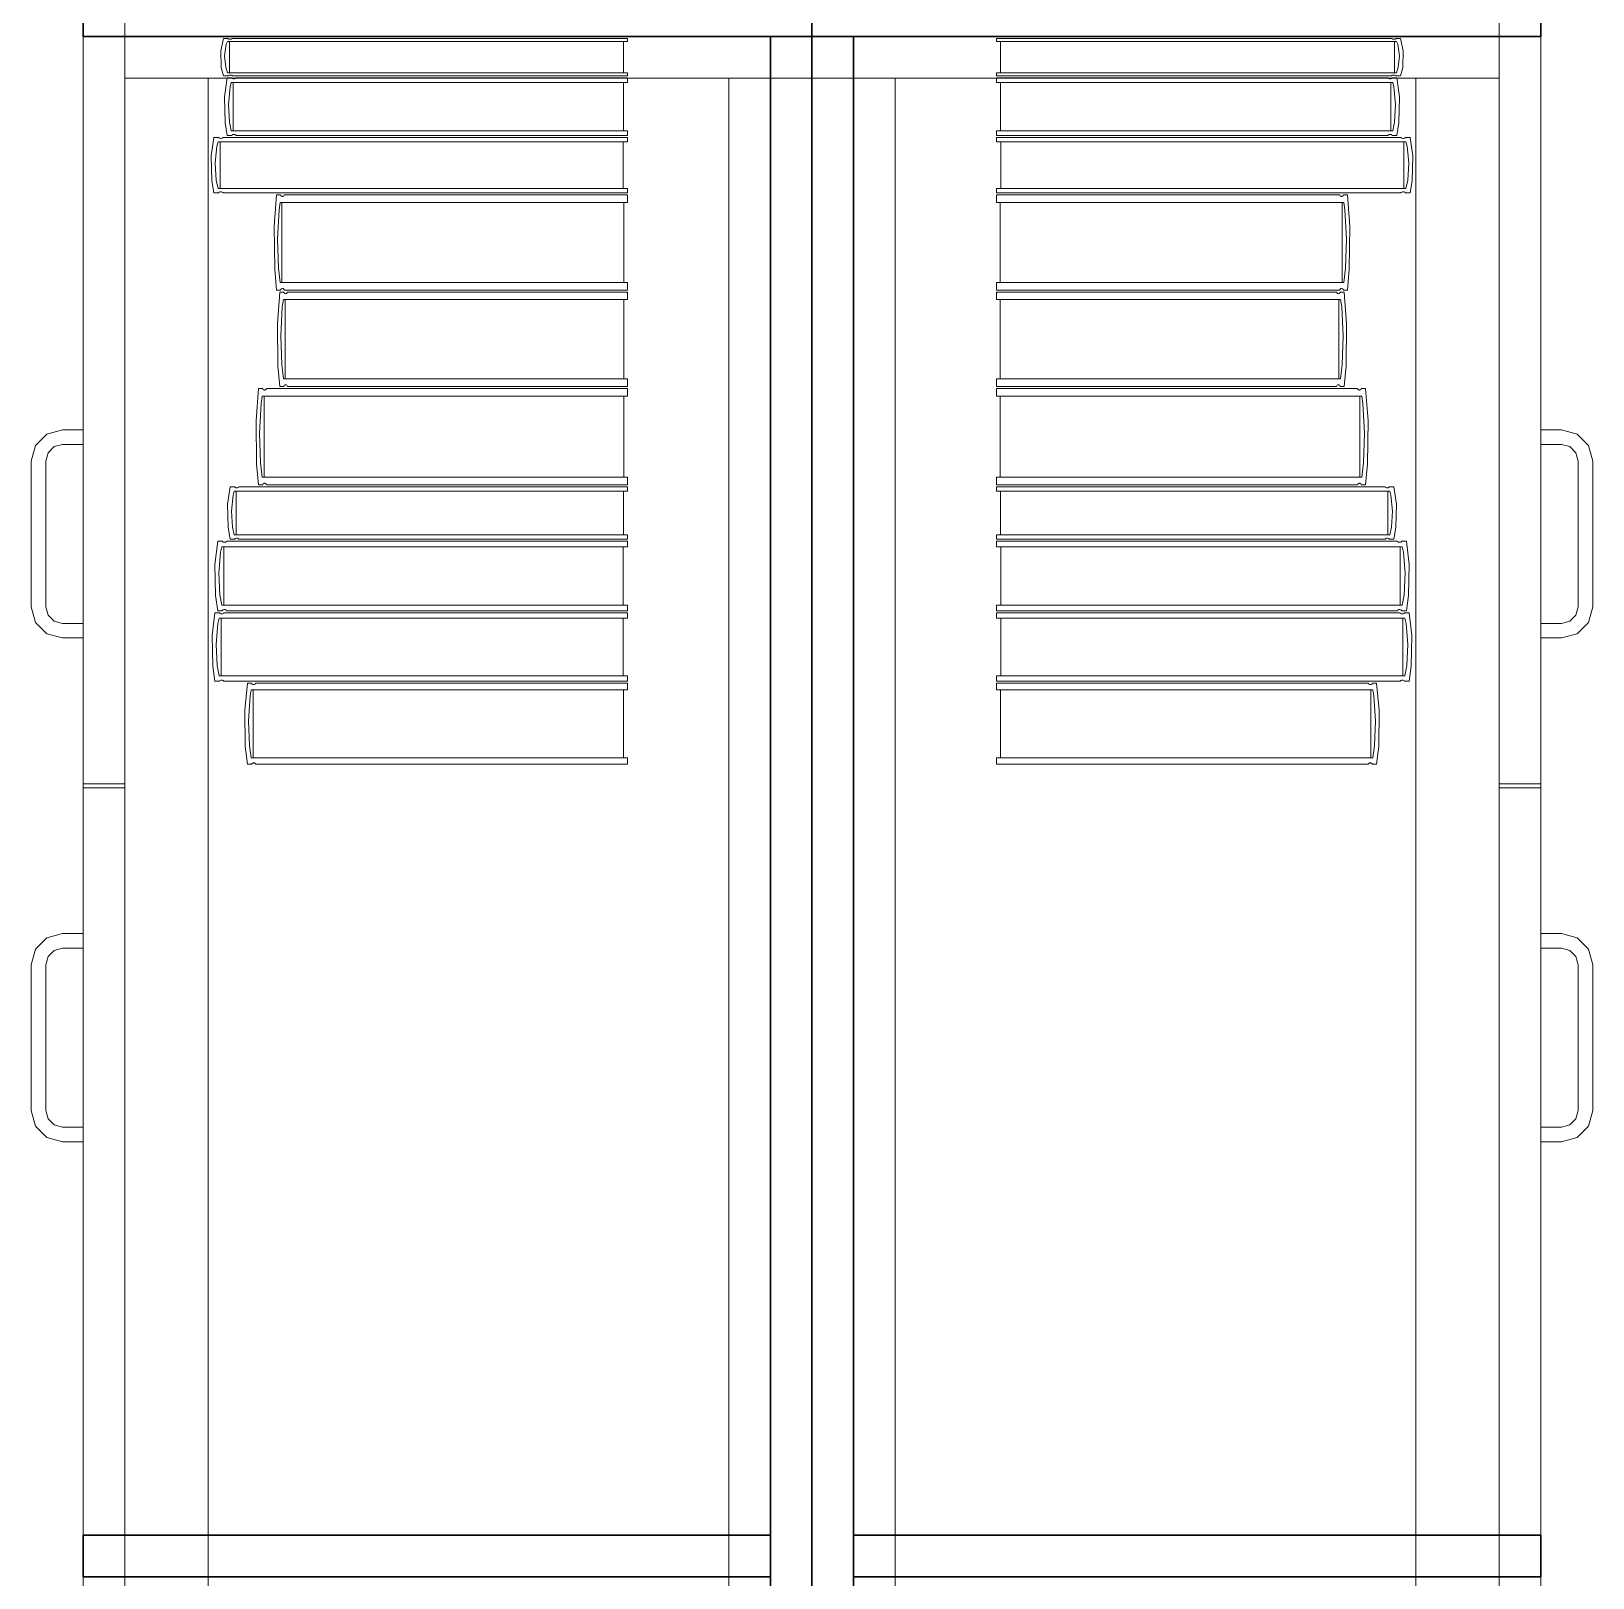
# Model space of a CAD drawing. Header units: inches. Extents: x -38 to 5698, y -33 to 92.
# Drawn here: x 288.695 to 289.445, y 13.547 to 14.29 of the extents above; entities that cross this region are included whole.
import ezdxf

# ---------------------------------------------------------------- set-up
doc = ezdxf.new("R2010")
doc.units = ezdxf.units.IN
doc.header["$MEASUREMENT"] = 0
doc.set_wipeout_variables(frame=1)
doc.linetypes.add('Wipeout_Contour', pattern=[1, 0, -1])
doc.layers.add('Interior - Mobiliario', color=7, linetype='Continuous')

msp = doc.modelspace()

# ---------------------------------------------------------------- linework, layer by layer
at = {"layer": 'Interior - Mobiliario', "color": 175, "linetype": 'Continuous', "lineweight": 13}
for p, q in [((288.73999, 12.82729), (288.73999, 14.28729)), ((288.73999, 14.28729), (289.04999, 14.28729)), ((288.78628, 14.27234), (288.78604, 14.28034)), ((288.7887, 14.28351), (288.78789, 14.27803)), ((289.04999, 14.28729), (289.04999, 12.82729)), ((289.08999, 14.28729), (289.08999, 12.82729)), ((289.39999, 14.28729), (289.08999, 14.28729)), ((289.35129, 14.28351), (289.3521, 14.27803)), ((289.35371, 14.27234), (289.35395, 14.28034)), ((289.39999, 12.82729), (289.39999, 14.28729)), ((288.78789, 14.27803), (288.78839, 14.27253)), ((288.78839, 14.27253), (288.78928, 14.26986)), ((289.3516, 14.27253), (289.35071, 14.26986)), ((289.3521, 14.27803), (289.3516, 14.27253)), ((288.73999, 14.26729), (288.77999, 14.26729)), ((288.77999, 14.26729), (289.02999, 14.26729)), ((288.78734, 14.26843), (288.78628, 14.27234)), ((288.78945, 14.26843), (288.78734, 14.26843)), ((288.78789, 14.2582), (288.78918, 14.26743)), ((288.78918, 14.26743), (288.79127, 14.26743)), ((288.78928, 14.26986), (288.98134, 14.26986)), ((288.78955, 14.2685), (288.78945, 14.26843)), ((288.7898, 14.2686), (288.78955, 14.2685)), ((288.79007, 14.26868), (288.7898, 14.2686)), ((288.79035, 14.26872), (288.79007, 14.26868)), ((288.79063, 14.26872), (288.79035, 14.26872)), ((288.7911, 14.26521), (288.79053, 14.26311)), ((288.79092, 14.26869), (288.79063, 14.26872)), ((288.79119, 14.26862), (288.79092, 14.26869)), ((288.98134, 14.26521), (288.7911, 14.26521)), ((288.79144, 14.26852), (288.79119, 14.26862)), ((288.79127, 14.26743), (288.79143, 14.26728)), ((288.79143, 14.26728), (288.79168, 14.26712)), ((288.7916, 14.26843), (288.79144, 14.26852)), ((288.98134, 14.26843), (288.7916, 14.26843)), ((288.79168, 14.26712), (288.79194, 14.26701)), ((288.79194, 14.26701), (288.79222, 14.26696)), ((288.79206, 14.24197), (288.79206, 14.26521)), ((288.79222, 14.26696), (288.79251, 14.26697)), ((288.79251, 14.26697), (288.79278, 14.26703)), ((288.79278, 14.26703), (288.79305, 14.26715)), ((288.79305, 14.26715), (288.79329, 14.26732)), ((288.79329, 14.26732), (288.7934, 14.26743)), ((288.7934, 14.26743), (288.98134, 14.26743)), ((288.97942, 14.26521), (288.97942, 14.24197)), ((288.98134, 14.26986), (288.98134, 14.26843)), ((288.98134, 14.26743), (288.98134, 14.26521)), ((289.35999, 14.26729), (289.10999, 14.26729)), ((289.35071, 14.26986), (289.15865, 14.26986)), ((289.15865, 14.26986), (289.15865, 14.26843)), ((289.15865, 14.26843), (289.34839, 14.26843)), ((289.34659, 14.26743), (289.15865, 14.26743)), ((289.15865, 14.26743), (289.15865, 14.26521)), ((289.15865, 14.26521), (289.34889, 14.26521)), ((289.16057, 14.26521), (289.16057, 14.24197)), ((289.3467, 14.26732), (289.34659, 14.26743)), ((289.34694, 14.26715), (289.3467, 14.26732)), ((289.3472, 14.26703), (289.34694, 14.26715)), ((289.34748, 14.26697), (289.3472, 14.26703)), ((289.34777, 14.26696), (289.34748, 14.26697)), ((289.34805, 14.26701), (289.34777, 14.26696)), ((289.34793, 14.24197), (289.34793, 14.26521)), ((289.34831, 14.26712), (289.34805, 14.26701)), ((289.34856, 14.26728), (289.34831, 14.26712)), ((289.34839, 14.26843), (289.34855, 14.26852)), ((289.34855, 14.26852), (289.3488, 14.26862)), ((289.34872, 14.26743), (289.34856, 14.26728)), ((289.35081, 14.26743), (289.34872, 14.26743)), ((289.3488, 14.26862), (289.34907, 14.26869)), ((289.34889, 14.26521), (289.34946, 14.26311)), ((289.34907, 14.26869), (289.34936, 14.26872)), ((289.34936, 14.26872), (289.34964, 14.26872)), ((289.34964, 14.26872), (289.34992, 14.26868)), ((289.34992, 14.26868), (289.35019, 14.2686)), ((289.35019, 14.2686), (289.35043, 14.2685)), ((289.35043, 14.2685), (289.35054, 14.26843)), ((289.35054, 14.26843), (289.35265, 14.26843)), ((289.3521, 14.2582), (289.35081, 14.26743)), ((289.35265, 14.26843), (289.35371, 14.27234)), ((289.39999, 14.26729), (289.35999, 14.26729)), ((288.78813, 14.24583), (288.78789, 14.2582)), ((288.79053, 14.26311), (288.78973, 14.25463)), ((289.34946, 14.26311), (289.35026, 14.25463)), ((289.35186, 14.24583), (289.3521, 14.2582)), ((288.78973, 14.25463), (288.79022, 14.24611)), ((289.35026, 14.25463), (289.34977, 14.24611)), ((288.78918, 14.23976), (288.78813, 14.24583)), ((288.79022, 14.24611), (288.7911, 14.24197)), ((289.34977, 14.24611), (289.34889, 14.24197)), ((289.35081, 14.23976), (289.35186, 14.24583)), ((288.78143, 14.2299), (288.78276, 14.23876)), ((288.78276, 14.23876), (288.78492, 14.23876)), ((288.78475, 14.23663), (288.78416, 14.23462)), ((288.98134, 14.23663), (288.78475, 14.23663)), ((288.78492, 14.23876), (288.78508, 14.23861)), ((288.78508, 14.23861), (288.78534, 14.23846)), ((288.78534, 14.23846), (288.78562, 14.23836)), ((288.78562, 14.23836), (288.78591, 14.23831)), ((288.78574, 14.21431), (288.78574, 14.23663)), ((288.78591, 14.23831), (288.7862, 14.23832)), ((288.7862, 14.23832), (288.78649, 14.23838)), ((288.78649, 14.23838), (288.78676, 14.23849)), ((288.78676, 14.23849), (288.78701, 14.23865)), ((288.78701, 14.23865), (288.78712, 14.23876)), ((288.78712, 14.23876), (288.98134, 14.23876)), ((288.79127, 14.23976), (288.78918, 14.23976)), ((288.7911, 14.24197), (288.98134, 14.24197)), ((288.79138, 14.23986), (288.79127, 14.23976)), ((288.79162, 14.24003), (288.79138, 14.23986)), ((288.79188, 14.24015), (288.79162, 14.24003)), ((288.79216, 14.24021), (288.79188, 14.24015)), ((288.79244, 14.24022), (288.79216, 14.24021)), ((288.79272, 14.24017), (288.79244, 14.24022)), ((288.79299, 14.24006), (288.79272, 14.24017)), ((288.79324, 14.23991), (288.79299, 14.24006)), ((288.7934, 14.23976), (288.79324, 14.23991)), ((288.98134, 14.23976), (288.7934, 14.23976)), ((288.97935, 14.23663), (288.97935, 14.21431)), ((288.98134, 14.24197), (288.98134, 14.23976)), ((288.98134, 14.23876), (288.98134, 14.23663)), ((289.34889, 14.24197), (289.15865, 14.24197)), ((289.15865, 14.24197), (289.15865, 14.23976)), ((289.15865, 14.23976), (289.34659, 14.23976)), ((289.35287, 14.23876), (289.15865, 14.23876)), ((289.15865, 14.23876), (289.15865, 14.23663)), ((289.15865, 14.23663), (289.35524, 14.23663)), ((289.16064, 14.23663), (289.16064, 14.21431)), ((289.34659, 14.23976), (289.34675, 14.23991)), ((289.34675, 14.23991), (289.347, 14.24006)), ((289.347, 14.24006), (289.34727, 14.24017)), ((289.34727, 14.24017), (289.34754, 14.24022)), ((289.34754, 14.24022), (289.34783, 14.24021)), ((289.34783, 14.24021), (289.34811, 14.24015)), ((289.34811, 14.24015), (289.34837, 14.24003)), ((289.34837, 14.24003), (289.34861, 14.23986)), ((289.34861, 14.23986), (289.34872, 14.23976)), ((289.34872, 14.23976), (289.35081, 14.23976)), ((289.35298, 14.23865), (289.35287, 14.23876)), ((289.35323, 14.23849), (289.35298, 14.23865)), ((289.3535, 14.23838), (289.35323, 14.23849)), ((289.35379, 14.23832), (289.3535, 14.23838)), ((289.35408, 14.23831), (289.35379, 14.23832)), ((289.35437, 14.23836), (289.35408, 14.23831)), ((289.35425, 14.21431), (289.35425, 14.23663)), ((289.35465, 14.23846), (289.35437, 14.23836)), ((289.3549, 14.23861), (289.35465, 14.23846)), ((289.35507, 14.23876), (289.3549, 14.23861)), ((289.35723, 14.23876), (289.35507, 14.23876)), ((289.35524, 14.23663), (289.35583, 14.23462)), ((289.35856, 14.2299), (289.35723, 14.23876)), ((288.78168, 14.21801), (288.78143, 14.2299)), ((288.78416, 14.23462), (288.78333, 14.22647)), ((289.35583, 14.23462), (289.35666, 14.22647)), ((289.35831, 14.21801), (289.35856, 14.2299)), ((288.78333, 14.22647), (288.78384, 14.21829)), ((289.35666, 14.22647), (289.35615, 14.21829)), ((288.78276, 14.21219), (288.78168, 14.21801)), ((288.78384, 14.21829), (288.78475, 14.21431)), ((288.78475, 14.21431), (288.98134, 14.21431)), ((288.78556, 14.21256), (288.78528, 14.21245)), ((288.78584, 14.21262), (288.78556, 14.21256)), ((288.78614, 14.21263), (288.78584, 14.21262)), ((288.78642, 14.21258), (288.78614, 14.21263)), ((288.7867, 14.21248), (288.78642, 14.21258)), ((288.98134, 14.21431), (288.98134, 14.21219)), ((289.35524, 14.21431), (289.15865, 14.21431)), ((289.15865, 14.21431), (289.15865, 14.21219)), ((289.35329, 14.21248), (289.35356, 14.21258)), ((289.35356, 14.21258), (289.35385, 14.21263)), ((289.35385, 14.21263), (289.35415, 14.21262)), ((289.35415, 14.21262), (289.35443, 14.21256)), ((289.35443, 14.21256), (289.35471, 14.21245)), ((289.35615, 14.21829), (289.35524, 14.21431)), ((289.35723, 14.21219), (289.35831, 14.21801)), ((288.78492, 14.21219), (288.78276, 14.21219)), ((288.78503, 14.21229), (288.78492, 14.21219)), ((288.78528, 14.21245), (288.78503, 14.21229)), ((288.78696, 14.21233), (288.7867, 14.21248)), ((288.78712, 14.21219), (288.78696, 14.21233)), ((288.98134, 14.21219), (288.78712, 14.21219)), ((288.81172, 14.19594), (288.81285, 14.21119)), ((288.81285, 14.21119), (288.81468, 14.21119)), ((288.81453, 14.20753), (288.81403, 14.20406)), ((288.98134, 14.20753), (288.81453, 14.20753)), ((288.81468, 14.21119), (288.81482, 14.21094)), ((288.81482, 14.21094), (288.81503, 14.21068)), ((288.81503, 14.21068), (288.81527, 14.21051)), ((288.81527, 14.21051), (288.81551, 14.21042)), ((288.81537, 14.16912), (288.81537, 14.20753)), ((288.81551, 14.21042), (288.81576, 14.21043)), ((288.81576, 14.21043), (288.81601, 14.21054)), ((288.81601, 14.21054), (288.81624, 14.21073)), ((288.81624, 14.21073), (288.81645, 14.21101)), ((288.81645, 14.21101), (288.81654, 14.21119)), ((288.81654, 14.21119), (288.98134, 14.21119)), ((288.97965, 14.20753), (288.97965, 14.16912)), ((288.98134, 14.21119), (288.98134, 14.20753)), ((289.15865, 14.21219), (289.35287, 14.21219)), ((289.32344, 14.21119), (289.15865, 14.21119)), ((289.15865, 14.21119), (289.15865, 14.20753)), ((289.15865, 14.20753), (289.32546, 14.20753)), ((289.16034, 14.20753), (289.16034, 14.16912)), ((289.32354, 14.21101), (289.32344, 14.21119)), ((289.32375, 14.21073), (289.32354, 14.21101)), ((289.32398, 14.21054), (289.32375, 14.21073)), ((289.32423, 14.21043), (289.32398, 14.21054)), ((289.32447, 14.21042), (289.32423, 14.21043)), ((289.32472, 14.21051), (289.32447, 14.21042)), ((289.32461, 14.16912), (289.32461, 14.20753)), ((289.32495, 14.21068), (289.32472, 14.21051)), ((289.32517, 14.21094), (289.32495, 14.21068)), ((289.32531, 14.21119), (289.32517, 14.21094)), ((289.32714, 14.21119), (289.32531, 14.21119)), ((289.32546, 14.20753), (289.32596, 14.20406)), ((289.32827, 14.19594), (289.32714, 14.21119)), ((289.35287, 14.21219), (289.35303, 14.21233)), ((289.35303, 14.21233), (289.35329, 14.21248)), ((289.35471, 14.21245), (289.35496, 14.21229)), ((289.35496, 14.21229), (289.35507, 14.21219)), ((289.35507, 14.21219), (289.35723, 14.21219)), ((288.81403, 14.20406), (288.81333, 14.19004)), ((289.32596, 14.20406), (289.32666, 14.19004)), ((288.81193, 14.17549), (288.81172, 14.19594)), ((288.81333, 14.19004), (288.81376, 14.17597)), ((289.32666, 14.19004), (289.32623, 14.17597)), ((289.32806, 14.17549), (289.32827, 14.19594)), ((288.81285, 14.16546), (288.81193, 14.17549)), ((288.81376, 14.17597), (288.81453, 14.16912)), ((289.32623, 14.17597), (289.32546, 14.16912)), ((289.32714, 14.16546), (289.32806, 14.17549)), ((288.81453, 14.16912), (288.98134, 14.16912)), ((288.98134, 14.16912), (288.98134, 14.16546)), ((289.32546, 14.16912), (289.15865, 14.16912)), ((289.15865, 14.16912), (289.15865, 14.16546)), ((288.81468, 14.16546), (288.81285, 14.16546)), ((288.81329, 14.14936), (288.81442, 14.16446)), ((288.81442, 14.16446), (288.81623, 14.16446)), ((288.81477, 14.16564), (288.81468, 14.16546)), ((288.81498, 14.16591), (288.81477, 14.16564)), ((288.81522, 14.16611), (288.81498, 14.16591)), ((288.81546, 14.16621), (288.81522, 14.16611)), ((288.81571, 14.16622), (288.81546, 14.16621)), ((288.81608, 14.16084), (288.81559, 14.1574)), ((288.81595, 14.16614), (288.81571, 14.16622)), ((288.81619, 14.16597), (288.81595, 14.16614)), ((288.98134, 14.16084), (288.81608, 14.16084)), ((288.81641, 14.1657), (288.81619, 14.16597)), ((288.81623, 14.16446), (288.81637, 14.16422)), ((288.81637, 14.16422), (288.81658, 14.16396)), ((288.81654, 14.16546), (288.81641, 14.1657)), ((288.98134, 14.16546), (288.81654, 14.16546)), ((288.81658, 14.16396), (288.81682, 14.16379)), ((288.81682, 14.16379), (288.81706, 14.1637)), ((288.81692, 14.1228), (288.81692, 14.16084)), ((288.81706, 14.1637), (288.81731, 14.16371)), ((288.81731, 14.16371), (288.81755, 14.16382)), ((288.81755, 14.16382), (288.81778, 14.16401)), ((288.81778, 14.16401), (288.81799, 14.16428)), ((288.81799, 14.16428), (288.81808, 14.16446)), ((288.81808, 14.16446), (288.98134, 14.16446)), ((288.97967, 14.16084), (288.97967, 14.1228)), ((288.98134, 14.16446), (288.98134, 14.16084)), ((289.15865, 14.16546), (289.32344, 14.16546)), ((289.32191, 14.16446), (289.15865, 14.16446)), ((289.15865, 14.16446), (289.15865, 14.16084)), ((289.15865, 14.16084), (289.3239, 14.16084)), ((289.16032, 14.16084), (289.16032, 14.1228)), ((289.322, 14.16428), (289.32191, 14.16446)), ((289.32221, 14.16401), (289.322, 14.16428)), ((289.32244, 14.16382), (289.32221, 14.16401)), ((289.32268, 14.16371), (289.32244, 14.16382)), ((289.32293, 14.1637), (289.32268, 14.16371)), ((289.32317, 14.16379), (289.32293, 14.1637)), ((289.32307, 14.1228), (289.32307, 14.16084)), ((289.32341, 14.16396), (289.32317, 14.16379)), ((289.32362, 14.16422), (289.32341, 14.16396)), ((289.32344, 14.16546), (289.32358, 14.1657)), ((289.32358, 14.1657), (289.3238, 14.16597)), ((289.32376, 14.16446), (289.32362, 14.16422)), ((289.32557, 14.16446), (289.32376, 14.16446)), ((289.3238, 14.16597), (289.32403, 14.16614)), ((289.3239, 14.16084), (289.3244, 14.1574)), ((289.32403, 14.16614), (289.32428, 14.16622)), ((289.32428, 14.16622), (289.32453, 14.16621)), ((289.32453, 14.16621), (289.32477, 14.16611)), ((289.32477, 14.16611), (289.325, 14.16591)), ((289.325, 14.16591), (289.32522, 14.16564)), ((289.32522, 14.16564), (289.32531, 14.16546)), ((289.32531, 14.16546), (289.32714, 14.16546)), ((289.32669, 14.14936), (289.32557, 14.16446)), ((288.81559, 14.1574), (288.81489, 14.14352)), ((289.3244, 14.1574), (289.3251, 14.14352)), ((288.8135, 14.12911), (288.81329, 14.14936)), ((289.32649, 14.12911), (289.32669, 14.14936)), ((288.81489, 14.14352), (288.81532, 14.12958)), ((289.3251, 14.14352), (289.32467, 14.12958)), ((288.81442, 14.11917), (288.8135, 14.12911)), ((288.81532, 14.12958), (288.81608, 14.1228)), ((288.81608, 14.1228), (288.98134, 14.1228)), ((288.98134, 14.1228), (288.98134, 14.11917)), ((289.3239, 14.1228), (289.15865, 14.1228)), ((289.15865, 14.1228), (289.15865, 14.11917)), ((289.32467, 14.12958), (289.3239, 14.1228)), ((289.32557, 14.11917), (289.32649, 14.12911)), ((288.80295, 14.10273), (288.80414, 14.11817)), ((288.80414, 14.11817), (288.80607, 14.11817)), ((288.80607, 14.11817), (288.80622, 14.11793)), ((288.80622, 14.11793), (288.80644, 14.11766)), ((288.80644, 14.11766), (288.80669, 14.11749)), ((288.80669, 14.11749), (288.80695, 14.1174)), ((288.80695, 14.1174), (288.80721, 14.11741)), ((288.80721, 14.11741), (288.80747, 14.11752)), ((288.80747, 14.11752), (288.80771, 14.11771)), ((288.80771, 14.11771), (288.80793, 14.118)), ((288.80793, 14.118), (288.80803, 14.11817)), ((288.80803, 14.11817), (288.98134, 14.11817)), ((288.81623, 14.11917), (288.81442, 14.11917)), ((288.81632, 14.11935), (288.81623, 14.11917)), ((288.81653, 14.11963), (288.81632, 14.11935)), ((288.81676, 14.11982), (288.81653, 14.11963)), ((288.817, 14.11992), (288.81676, 14.11982)), ((288.81725, 14.11993), (288.817, 14.11992)), ((288.81749, 14.11985), (288.81725, 14.11993)), ((288.81773, 14.11968), (288.81749, 14.11985)), ((288.81794, 14.11942), (288.81773, 14.11968)), ((288.81808, 14.11917), (288.81794, 14.11942)), ((288.98134, 14.11917), (288.81808, 14.11917)), ((288.98134, 14.11817), (288.98134, 14.11447)), ((289.15865, 14.11917), (289.32191, 14.11917)), ((289.33196, 14.11817), (289.15865, 14.11817)), ((289.15865, 14.11817), (289.15865, 14.11447)), ((289.32191, 14.11917), (289.32205, 14.11942)), ((289.32205, 14.11942), (289.32226, 14.11968)), ((289.32226, 14.11968), (289.32249, 14.11985)), ((289.32249, 14.11985), (289.32274, 14.11993)), ((289.32274, 14.11993), (289.32298, 14.11992)), ((289.32298, 14.11992), (289.32323, 14.11982)), ((289.32323, 14.11982), (289.32345, 14.11963)), ((289.32345, 14.11963), (289.32367, 14.11935)), ((289.32367, 14.11935), (289.32376, 14.11917)), ((289.32376, 14.11917), (289.32557, 14.11917)), ((289.33206, 14.118), (289.33196, 14.11817)), ((289.33228, 14.11771), (289.33206, 14.118)), ((289.33252, 14.11752), (289.33228, 14.11771)), ((289.33278, 14.11741), (289.33252, 14.11752)), ((289.33304, 14.1174), (289.33278, 14.11741)), ((289.3333, 14.11749), (289.33304, 14.1174)), ((289.33354, 14.11766), (289.3333, 14.11749)), ((289.33377, 14.11793), (289.33354, 14.11766)), ((289.33392, 14.11817), (289.33377, 14.11793)), ((289.33585, 14.11817), (289.33392, 14.11817)), ((289.33704, 14.10273), (289.33585, 14.11817)), ((288.80539, 14.11096), (288.80465, 14.09676)), ((288.80592, 14.11447), (288.80539, 14.11096)), ((288.98134, 14.11447), (288.80592, 14.11447)), ((288.8068, 14.07557), (288.8068, 14.11447)), ((288.97957, 14.11447), (288.97957, 14.07557)), ((289.15865, 14.11447), (289.33407, 14.11447)), ((289.16042, 14.11447), (289.16042, 14.07557)), ((289.33319, 14.07557), (289.33319, 14.11447)), ((289.33407, 14.11447), (289.3346, 14.11096)), ((289.3346, 14.11096), (289.33534, 14.09676)), ((288.80317, 14.08202), (288.80295, 14.10273)), ((289.33681, 14.08202), (289.33704, 14.10273)), ((288.697, 14.09079), (288.70249, 14.09628)), ((288.70249, 14.09628), (288.70999, 14.09829)), ((288.70999, 14.09829), (288.71999, 14.09829)), ((288.71999, 14.09829), (288.71999, 14.09129)), ((288.80465, 14.09676), (288.8051, 14.08251)), ((289.33534, 14.09676), (289.33489, 14.08251)), ((289.42999, 14.09829), (289.41999, 14.09829)), ((289.41999, 14.09829), (289.41999, 14.09129)), ((289.43749, 14.09628), (289.42999, 14.09829)), ((289.44298, 14.09079), (289.43749, 14.09628)), ((288.69499, 14.08329), (288.697, 14.09079)), ((288.70307, 14.08729), (288.70199, 14.08329)), ((288.70599, 14.09022), (288.70307, 14.08729)), ((288.70999, 14.09129), (288.70599, 14.09022)), ((288.71999, 14.09129), (288.70999, 14.09129)), ((289.41999, 14.09129), (289.42999, 14.09129)), ((289.42999, 14.09129), (289.43399, 14.09022)), ((289.43399, 14.09022), (289.43692, 14.08729)), ((289.43692, 14.08729), (289.43799, 14.08329)), ((289.44499, 14.08329), (289.44298, 14.09079)), ((288.69499, 14.01329), (288.69499, 14.08329)), ((288.70199, 14.08329), (288.70199, 14.01329)), ((288.80414, 14.07187), (288.80317, 14.08202)), ((288.8051, 14.08251), (288.80592, 14.07557)), ((289.33489, 14.08251), (289.33407, 14.07557)), ((289.33585, 14.07187), (289.33681, 14.08202)), ((289.43799, 14.08329), (289.43799, 14.01329)), ((289.44499, 14.01329), (289.44499, 14.08329)), ((288.7893, 14.06251), (288.79058, 14.07087)), ((288.79058, 14.07087), (288.79265, 14.07087)), ((288.79265, 14.07087), (288.79281, 14.07073)), ((288.79281, 14.07073), (288.79306, 14.07059)), ((288.79306, 14.07059), (288.79332, 14.07049)), ((288.79332, 14.07049), (288.7936, 14.07045)), ((288.7936, 14.07045), (288.79388, 14.07045)), ((288.79388, 14.07045), (288.79416, 14.07051)), ((288.79416, 14.07051), (288.79442, 14.07062)), ((288.79442, 14.07062), (288.79466, 14.07077)), ((288.79466, 14.07077), (288.79477, 14.07087)), ((288.79477, 14.07087), (288.98134, 14.07087)), ((288.80607, 14.07187), (288.80414, 14.07187)), ((288.80592, 14.07557), (288.98134, 14.07557)), ((288.80617, 14.07205), (288.80607, 14.07187)), ((288.80639, 14.07233), (288.80617, 14.07205)), ((288.80664, 14.07252), (288.80639, 14.07233)), ((288.80689, 14.07263), (288.80664, 14.07252)), ((288.80715, 14.07264), (288.80689, 14.07263)), ((288.80741, 14.07256), (288.80715, 14.07264)), ((288.80766, 14.07238), (288.80741, 14.07256)), ((288.80789, 14.07211), (288.80766, 14.07238)), ((288.80803, 14.07187), (288.80789, 14.07211)), ((288.98134, 14.07187), (288.80803, 14.07187)), ((288.98134, 14.07557), (288.98134, 14.07187)), ((288.98134, 14.07087), (288.98134, 14.06886)), ((289.33407, 14.07557), (289.15865, 14.07557)), ((289.15865, 14.07557), (289.15865, 14.07187)), ((289.15865, 14.07187), (289.33196, 14.07187)), ((289.34522, 14.07087), (289.15865, 14.07087)), ((289.15865, 14.07087), (289.15865, 14.06886)), ((289.33196, 14.07187), (289.3321, 14.07211)), ((289.3321, 14.07211), (289.33233, 14.07238)), ((289.33233, 14.07238), (289.33258, 14.07256)), ((289.33258, 14.07256), (289.33284, 14.07264)), ((289.33284, 14.07264), (289.3331, 14.07263)), ((289.3331, 14.07263), (289.33335, 14.07252)), ((289.33335, 14.07252), (289.3336, 14.07233)), ((289.3336, 14.07233), (289.33382, 14.07205)), ((289.33382, 14.07205), (289.33392, 14.07187)), ((289.33392, 14.07187), (289.33585, 14.07187)), ((289.34533, 14.07077), (289.34522, 14.07087)), ((289.34557, 14.07062), (289.34533, 14.07077)), ((289.34583, 14.07051), (289.34557, 14.07062)), ((289.34611, 14.07045), (289.34583, 14.07051)), ((289.34639, 14.07045), (289.34611, 14.07045)), ((289.34667, 14.07049), (289.34639, 14.07045)), ((289.34693, 14.07059), (289.34667, 14.07049)), ((289.34718, 14.07073), (289.34693, 14.07059)), ((289.34734, 14.07087), (289.34718, 14.07073)), ((289.34941, 14.07087), (289.34734, 14.07087)), ((289.35069, 14.06251), (289.34941, 14.07087)), ((288.78954, 14.0513), (288.7893, 14.06251)), ((288.79192, 14.06696), (288.79112, 14.05928)), ((288.79249, 14.06886), (288.79192, 14.06696)), ((288.98134, 14.06886), (288.79249, 14.06886)), ((288.79344, 14.04781), (288.79344, 14.06886)), ((288.97943, 14.06886), (288.97943, 14.04781)), ((289.15865, 14.06886), (289.3475, 14.06886)), ((289.16056, 14.06886), (289.16056, 14.04781)), ((289.34655, 14.04781), (289.34655, 14.06886)), ((289.3475, 14.06886), (289.34807, 14.06696)), ((289.34807, 14.06696), (289.34886, 14.05928)), ((289.35045, 14.0513), (289.35069, 14.06251)), ((288.79112, 14.05928), (288.79161, 14.05156)), ((289.34886, 14.05928), (289.34838, 14.05156)), ((288.79058, 14.04581), (288.78954, 14.0513)), ((288.79161, 14.05156), (288.79249, 14.04781)), ((288.79249, 14.04781), (288.98134, 14.04781)), ((288.98134, 14.04781), (288.98134, 14.04581)), ((289.3475, 14.04781), (289.15865, 14.04781)), ((289.15865, 14.04781), (289.15865, 14.04581)), ((289.34838, 14.05156), (289.3475, 14.04781)), ((289.34941, 14.04581), (289.35045, 14.0513)), ((288.78321, 14.03367), (288.78454, 14.04481)), ((288.78454, 14.04481), (288.78667, 14.04481)), ((288.7865, 14.04214), (288.78592, 14.0396)), ((288.98134, 14.04214), (288.7865, 14.04214)), ((288.78667, 14.04481), (288.78684, 14.04463)), ((288.78684, 14.04463), (288.78709, 14.04444)), ((288.78709, 14.04444), (288.78737, 14.04431)), ((288.78737, 14.04431), (288.78765, 14.04425)), ((288.78749, 14.01408), (288.78749, 14.04214)), ((288.78765, 14.04425), (288.78794, 14.04426)), ((288.78794, 14.04426), (288.78823, 14.04433)), ((288.78823, 14.04433), (288.7885, 14.04447)), ((288.7885, 14.04447), (288.78875, 14.04468)), ((288.78875, 14.04468), (288.78885, 14.04481)), ((288.78885, 14.04481), (288.98134, 14.04481)), ((288.79265, 14.04581), (288.79058, 14.04581)), ((288.79276, 14.0459), (288.79265, 14.04581)), ((288.793, 14.04606), (288.79276, 14.0459)), ((288.79326, 14.04616), (288.793, 14.04606)), ((288.79354, 14.04622), (288.79326, 14.04616)), ((288.79382, 14.04623), (288.79354, 14.04622)), ((288.7941, 14.04618), (288.79382, 14.04623)), ((288.79436, 14.04608), (288.7941, 14.04618)), ((288.79461, 14.04594), (288.79436, 14.04608)), ((288.79477, 14.04581), (288.79461, 14.04594)), ((288.98134, 14.04581), (288.79477, 14.04581)), ((288.97937, 14.04214), (288.97937, 14.01408)), ((288.98134, 14.04481), (288.98134, 14.04214)), ((289.15865, 14.04581), (289.34522, 14.04581)), ((289.35113, 14.04481), (289.15865, 14.04481)), ((289.15865, 14.04481), (289.15865, 14.04214)), ((289.15865, 14.04214), (289.35348, 14.04214)), ((289.16062, 14.04214), (289.16062, 14.01408)), ((289.34522, 14.04581), (289.34538, 14.04594)), ((289.34538, 14.04594), (289.34563, 14.04608)), ((289.34563, 14.04608), (289.34589, 14.04618)), ((289.34589, 14.04618), (289.34617, 14.04623)), ((289.34617, 14.04623), (289.34645, 14.04622)), ((289.34645, 14.04622), (289.34673, 14.04616)), ((289.34673, 14.04616), (289.34699, 14.04606)), ((289.34699, 14.04606), (289.34723, 14.0459)), ((289.34723, 14.0459), (289.34734, 14.04581)), ((289.34734, 14.04581), (289.34941, 14.04581)), ((289.35124, 14.04468), (289.35113, 14.04481)), ((289.35149, 14.04447), (289.35124, 14.04468)), ((289.35176, 14.04433), (289.35149, 14.04447)), ((289.35205, 14.04426), (289.35176, 14.04433)), ((289.35234, 14.04425), (289.35205, 14.04426)), ((289.35262, 14.04431), (289.35234, 14.04425)), ((289.3525, 14.01408), (289.3525, 14.04214)), ((289.3529, 14.04444), (289.35262, 14.04431)), ((289.35315, 14.04463), (289.3529, 14.04444)), ((289.35331, 14.04481), (289.35315, 14.04463)), ((289.35545, 14.04481), (289.35331, 14.04481)), ((289.35348, 14.04214), (289.35407, 14.0396)), ((289.35677, 14.03367), (289.35545, 14.04481)), ((288.78346, 14.01874), (288.78321, 14.03367)), ((288.78592, 14.0396), (288.7851, 14.02936)), ((289.35407, 14.0396), (289.35489, 14.02936)), ((289.35653, 14.01874), (289.35677, 14.03367)), ((288.7851, 14.02936), (288.7856, 14.01908)), ((289.35489, 14.02936), (289.35439, 14.01908)), ((288.78454, 14.01141), (288.78346, 14.01874)), ((288.7856, 14.01908), (288.7865, 14.01408)), ((289.35439, 14.01908), (289.35348, 14.01408)), ((289.35545, 14.01141), (289.35653, 14.01874)), ((288.697, 14.00579), (288.69499, 14.01329)), ((288.70199, 14.01329), (288.70307, 14.00929)), ((288.7819, 13.99945), (288.78323, 14.01041)), ((288.78323, 14.01041), (288.78538, 14.01041)), ((288.78667, 14.01141), (288.78454, 14.01141)), ((288.78538, 14.01041), (288.78554, 14.01024)), ((288.78554, 14.01024), (288.7858, 14.01005)), ((288.7858, 14.01005), (288.78607, 14.00992)), ((288.7865, 14.01408), (288.98134, 14.01408)), ((288.78678, 14.01154), (288.78667, 14.01141)), ((288.78703, 14.01174), (288.78678, 14.01154)), ((288.78694, 14.00994), (288.78721, 14.01008)), ((288.7873, 14.01189), (288.78703, 14.01174)), ((288.78721, 14.01008), (288.78746, 14.01028)), ((288.78759, 14.01196), (288.7873, 14.01189)), ((288.78746, 14.01028), (288.78757, 14.01041)), ((288.78757, 14.01041), (288.98134, 14.01041)), ((288.78788, 14.01197), (288.78759, 14.01196)), ((288.78816, 14.01191), (288.78788, 14.01197)), ((288.78844, 14.01178), (288.78816, 14.01191)), ((288.78869, 14.01159), (288.78844, 14.01178)), ((288.78885, 14.01141), (288.78869, 14.01159)), ((288.98134, 14.01141), (288.78885, 14.01141)), ((288.98134, 14.01408), (288.98134, 14.01141)), ((288.98134, 14.01041), (288.98134, 14.00778)), ((289.35348, 14.01408), (289.15865, 14.01408)), ((289.15865, 14.01408), (289.15865, 14.01141)), ((289.15865, 14.01141), (289.35113, 14.01141)), ((289.35241, 14.01041), (289.15865, 14.01041)), ((289.15865, 14.01041), (289.15865, 14.00778)), ((289.35113, 14.01141), (289.3513, 14.01159)), ((289.3513, 14.01159), (289.35155, 14.01178)), ((289.35155, 14.01178), (289.35182, 14.01191)), ((289.35182, 14.01191), (289.35211, 14.01197)), ((289.35211, 14.01197), (289.3524, 14.01196)), ((289.3524, 14.01196), (289.35268, 14.01189)), ((289.35252, 14.01028), (289.35241, 14.01041)), ((289.35277, 14.01008), (289.35252, 14.01028)), ((289.35268, 14.01189), (289.35296, 14.01174)), ((289.35305, 14.00994), (289.35277, 14.01008)), ((289.35296, 14.01174), (289.3532, 14.01154)), ((289.3532, 14.01154), (289.35331, 14.01141)), ((289.35331, 14.01141), (289.35545, 14.01141)), ((289.35419, 14.01005), (289.35391, 14.00992)), ((289.35445, 14.01024), (289.35419, 14.01005)), ((289.35461, 14.01041), (289.35445, 14.01024)), ((289.35676, 14.01041), (289.35461, 14.01041)), ((289.35809, 13.99945), (289.35676, 14.01041)), ((289.43799, 14.01329), (289.43692, 14.00929)), ((289.44298, 14.00579), (289.44499, 14.01329)), ((288.70249, 14.0003), (288.697, 14.00579)), ((288.70307, 14.00929), (288.70599, 14.00637)), ((288.70599, 14.00637), (288.70999, 14.00529)), ((288.70999, 14.00529), (288.71999, 14.00529)), ((288.71999, 14.00529), (288.71999, 13.99829)), ((288.78462, 14.00529), (288.78379, 13.99521)), ((288.78521, 14.00778), (288.78462, 14.00529)), ((288.98134, 14.00778), (288.78521, 14.00778)), ((288.78607, 14.00992), (288.78636, 14.00986)), ((288.7862, 13.98017), (288.7862, 14.00778)), ((288.78636, 14.00986), (288.78666, 14.00987)), ((288.78666, 14.00987), (288.78694, 14.00994)), ((288.97936, 14.00778), (288.97936, 13.98017)), ((289.15865, 14.00778), (289.35478, 14.00778)), ((289.16063, 14.00778), (289.16063, 13.98017)), ((289.35333, 14.00987), (289.35305, 14.00994)), ((289.35363, 14.00986), (289.35333, 14.00987)), ((289.35391, 14.00992), (289.35363, 14.00986)), ((289.35379, 13.98017), (289.35379, 14.00778)), ((289.35478, 14.00778), (289.35537, 14.00529)), ((289.35537, 14.00529), (289.3562, 13.99521)), ((289.41999, 14.00529), (289.41999, 13.99829)), ((289.42999, 14.00529), (289.41999, 14.00529)), ((289.43399, 14.00637), (289.42999, 14.00529)), ((289.43692, 14.00929), (289.43399, 14.00637)), ((289.43749, 14.0003), (289.44298, 14.00579)), ((288.70999, 13.99829), (288.70249, 14.0003)), ((288.71999, 13.99829), (288.70999, 13.99829)), ((288.78214, 13.98475), (288.7819, 13.99945)), ((288.78379, 13.99521), (288.7843, 13.98509)), ((289.3562, 13.99521), (289.35569, 13.98509)), ((289.35785, 13.98475), (289.35809, 13.99945)), ((289.41999, 13.99829), (289.42999, 13.99829)), ((289.42999, 13.99829), (289.43749, 14.0003)), ((288.78323, 13.97754), (288.78214, 13.98475)), ((288.7843, 13.98509), (288.78521, 13.98017)), ((288.78521, 13.98017), (288.98134, 13.98017)), ((288.98134, 13.98017), (288.98134, 13.97754)), ((289.35478, 13.98017), (289.15865, 13.98017)), ((289.15865, 13.98017), (289.15865, 13.97754)), ((289.35569, 13.98509), (289.35478, 13.98017)), ((289.35676, 13.97754), (289.35785, 13.98475)), ((288.78538, 13.97754), (288.78323, 13.97754)), ((288.78549, 13.97767), (288.78538, 13.97754)), ((288.78574, 13.97787), (288.78549, 13.97767)), ((288.78601, 13.97801), (288.78574, 13.97787)), ((288.7863, 13.97808), (288.78601, 13.97801)), ((288.78659, 13.97809), (288.7863, 13.97808)), ((288.78688, 13.97803), (288.78659, 13.97809)), ((288.78716, 13.97791), (288.78688, 13.97803)), ((288.78741, 13.97772), (288.78716, 13.97791)), ((288.78757, 13.97754), (288.78741, 13.97772)), ((288.98134, 13.97754), (288.78757, 13.97754)), ((288.79758, 13.96358), (288.79881, 13.97654)), ((288.79881, 13.97654), (288.80079, 13.97654)), ((288.80063, 13.97343), (288.80009, 13.97048)), ((288.98134, 13.97343), (288.80063, 13.97343)), ((288.80079, 13.97654), (288.80094, 13.97633)), ((288.80094, 13.97633), (288.80118, 13.97611)), ((288.80118, 13.97611), (288.80143, 13.97596)), ((288.80143, 13.97596), (288.8017, 13.97589)), ((288.80154, 13.94078), (288.80154, 13.97343)), ((288.8017, 13.97589), (288.80197, 13.9759)), ((288.80197, 13.9759), (288.80223, 13.97599)), ((288.80223, 13.97599), (288.80248, 13.97616)), ((288.80248, 13.97616), (288.80271, 13.97639)), ((288.80271, 13.97639), (288.80281, 13.97654)), ((288.80281, 13.97654), (288.98134, 13.97654)), ((288.97951, 13.97343), (288.97951, 13.94078)), ((288.98134, 13.97654), (288.98134, 13.97343)), ((289.15865, 13.97754), (289.35241, 13.97754)), ((289.33718, 13.97654), (289.15865, 13.97654)), ((289.15865, 13.97654), (289.15865, 13.97343)), ((289.15865, 13.97343), (289.33936, 13.97343)), ((289.16048, 13.97343), (289.16048, 13.94078)), ((289.33728, 13.97639), (289.33718, 13.97654)), ((289.33751, 13.97616), (289.33728, 13.97639)), ((289.33776, 13.97599), (289.33751, 13.97616)), ((289.33802, 13.9759), (289.33776, 13.97599)), ((289.33829, 13.97589), (289.33802, 13.9759)), ((289.33856, 13.97596), (289.33829, 13.97589)), ((289.33844, 13.94078), (289.33844, 13.97343)), ((289.33881, 13.97611), (289.33856, 13.97596)), ((289.33905, 13.97633), (289.33881, 13.97611)), ((289.3392, 13.97654), (289.33905, 13.97633)), ((289.34118, 13.97654), (289.3392, 13.97654)), ((289.33936, 13.97343), (289.3399, 13.97048)), ((289.34241, 13.96358), (289.34118, 13.97654)), ((289.35241, 13.97754), (289.35258, 13.97772)), ((289.35258, 13.97772), (289.35283, 13.97791)), ((289.35283, 13.97791), (289.35311, 13.97803)), ((289.35311, 13.97803), (289.3534, 13.97809)), ((289.3534, 13.97809), (289.35369, 13.97808)), ((289.35369, 13.97808), (289.35398, 13.97801)), ((289.35398, 13.97801), (289.35425, 13.97787)), ((289.35425, 13.97787), (289.3545, 13.97767)), ((289.3545, 13.97767), (289.35461, 13.97754)), ((289.35461, 13.97754), (289.35676, 13.97754)), ((288.80009, 13.97048), (288.79933, 13.95857)), ((289.3399, 13.97048), (289.34066, 13.95857)), ((288.79781, 13.9462), (288.79758, 13.96358)), ((288.79933, 13.95857), (288.79979, 13.9466)), ((289.34066, 13.95857), (289.3402, 13.9466)), ((289.34218, 13.9462), (289.34241, 13.96358)), ((288.79881, 13.93767), (288.79781, 13.9462)), ((288.79979, 13.9466), (288.80063, 13.94078)), ((289.3402, 13.9466), (289.33936, 13.94078)), ((289.34118, 13.93767), (289.34218, 13.9462)), ((288.80079, 13.93767), (288.79881, 13.93767)), ((288.80063, 13.94078), (288.98134, 13.94078)), ((288.80089, 13.93782), (288.80079, 13.93767)), ((288.80112, 13.93806), (288.80089, 13.93782)), ((288.80137, 13.93822), (288.80112, 13.93806)), ((288.80164, 13.93831), (288.80137, 13.93822)), ((288.80191, 13.93832), (288.80164, 13.93831)), ((288.80217, 13.93825), (288.80191, 13.93832)), ((288.80243, 13.9381), (288.80217, 13.93825)), ((288.80266, 13.93788), (288.80243, 13.9381)), ((288.80281, 13.93767), (288.80266, 13.93788)), ((288.98134, 13.93767), (288.80281, 13.93767)), ((288.98134, 13.94078), (288.98134, 13.93767)), ((289.33936, 13.94078), (289.15865, 13.94078)), ((289.15865, 13.94078), (289.15865, 13.93767)), ((289.15865, 13.93767), (289.33718, 13.93767)), ((289.33718, 13.93767), (289.33733, 13.93788)), ((289.33733, 13.93788), (289.33756, 13.9381)), ((289.33756, 13.9381), (289.33782, 13.93825)), ((289.33782, 13.93825), (289.33808, 13.93832)), ((289.33808, 13.93832), (289.33835, 13.93831)), ((289.33835, 13.93831), (289.33861, 13.93822)), ((289.33861, 13.93822), (289.33887, 13.93806)), ((289.33887, 13.93806), (289.3391, 13.93782)), ((289.3391, 13.93782), (289.3392, 13.93767)), ((289.3392, 13.93767), (289.34118, 13.93767)), ((288.71999, 13.92829), (288.73999, 13.92829)), ((289.41999, 13.92829), (289.39999, 13.92829)), ((288.71999, 13.92629), (288.73999, 13.92629)), ((289.41999, 13.92629), (289.39999, 13.92629)), ((288.70249, 13.85428), (288.697, 13.84879)), ((288.70999, 13.85629), (288.70249, 13.85428)), ((288.71999, 13.85629), (288.70999, 13.85629)), ((288.71999, 13.84929), (288.71999, 13.85629)), ((289.41999, 13.85629), (289.42999, 13.85629)), ((289.41999, 13.84929), (289.41999, 13.85629)), ((289.42999, 13.85629), (289.43749, 13.85428)), ((289.43749, 13.85428), (289.44298, 13.84879)), ((288.697, 13.84879), (288.69499, 13.84129)), ((288.70199, 13.84129), (288.70307, 13.84529)), ((288.70307, 13.84529), (288.70599, 13.84822)), ((288.70599, 13.84822), (288.70999, 13.84929)), ((288.70999, 13.84929), (288.71999, 13.84929)), ((289.42999, 13.84929), (289.41999, 13.84929)), ((289.43399, 13.84822), (289.42999, 13.84929)), ((289.43692, 13.84529), (289.43399, 13.84822)), ((289.43799, 13.84129), (289.43692, 13.84529)), ((289.44298, 13.84879), (289.44499, 13.84129)), ((288.69499, 13.84129), (288.69499, 13.77129)), ((288.70199, 13.77129), (288.70199, 13.84129)), ((289.43799, 13.77129), (289.43799, 13.84129)), ((289.44499, 13.84129), (289.44499, 13.77129)), ((288.69499, 13.77129), (288.697, 13.76379)), ((288.70307, 13.76729), (288.70199, 13.77129)), ((289.43692, 13.76729), (289.43799, 13.77129)), ((289.44499, 13.77129), (289.44298, 13.76379)), ((288.697, 13.76379), (288.70249, 13.7583)), ((288.70599, 13.76437), (288.70307, 13.76729)), ((288.70999, 13.76329), (288.70599, 13.76437)), ((288.71999, 13.76329), (288.70999, 13.76329)), ((288.71999, 13.75629), (288.71999, 13.76329)), ((289.41999, 13.76329), (289.42999, 13.76329)), ((289.41999, 13.75629), (289.41999, 13.76329)), ((289.42999, 13.76329), (289.43399, 13.76437)), ((289.43399, 13.76437), (289.43692, 13.76729)), ((289.44298, 13.76379), (289.43749, 13.7583)), ((288.70249, 13.7583), (288.70999, 13.75629)), ((288.70999, 13.75629), (288.71999, 13.75629)), ((289.42999, 13.75629), (289.41999, 13.75629)), ((289.43749, 13.7583), (289.42999, 13.75629))]:
    msp.add_line(p, q, dxfattribs=at)

# ---------------------------------------------------------------- next in the draw order: wipeouts: each hides what was drawn before it
at = {"color": 254, "linetype": 'Wipeout_Contour', "lineweight": 0, "ltscale": 9694.399996}
msp.add_wipeout([(288.71999, 13.54729), (289.04999, 13.54729), (289.04999, 13.56729), (288.71999, 13.56729)], dxfattribs=at).dxf.layer = 'Interior - Mobiliario'
at = {"color": 254, "linetype": 'Wipeout_Contour', "lineweight": 0, "ltscale": 9695.879973}
msp.add_wipeout([(289.41999, 13.54729), (289.41999, 13.56729), (289.08999, 13.56729), (289.08999, 13.54729)], dxfattribs=at).dxf.layer = 'Interior - Mobiliario'

# ---------------------------------------------------------------- next in the draw order: linework, layer by layer
at = {"layer": 'Interior - Mobiliario', "color": 175, "linetype": 'Continuous', "lineweight": 13}
for p, q in [((288.73999, 12.84729), (288.73999, 14.26729)), ((288.77999, 14.26729), (288.77999, 12.84729)), ((289.02999, 12.84729), (289.02999, 14.26729)), ((289.10999, 12.84729), (289.10999, 14.26729)), ((289.35999, 14.26729), (289.35999, 12.84729)), ((289.39999, 12.84729), (289.39999, 14.26729)), ((288.71999, 13.56729), (288.71999, 13.92629)), ((288.73999, 13.56729), (288.73999, 13.92629)), ((289.39999, 13.56729), (289.39999, 13.92629)), ((289.41999, 13.56729), (289.41999, 13.92629)), ((288.71999, 13.54729), (288.71999, 13.56729)), ((288.71999, 13.56729), (289.04999, 13.56729)), ((288.71999, 13.54729), (288.71999, 13.56729)), ((288.71999, 13.56729), (288.73999, 13.56729)), ((289.04999, 13.56729), (289.04999, 13.54729)), ((289.08999, 13.56729), (289.08999, 13.54729)), ((289.41999, 13.56729), (289.08999, 13.56729)), ((289.41999, 13.56729), (289.39999, 13.56729)), ((289.41999, 13.54729), (289.41999, 13.56729)), ((289.41999, 13.54729), (289.41999, 13.56729)), ((289.04999, 13.54729), (288.71999, 13.54729)), ((288.71999, 13.54729), (288.71999, 13.18829)), ((288.71999, 13.54729), (288.73999, 13.54729)), ((288.73999, 13.54729), (288.73999, 13.18829)), ((289.08999, 13.54729), (289.41999, 13.54729)), ((289.39999, 13.54729), (289.39999, 13.18829)), ((289.41999, 13.54729), (289.39999, 13.54729)), ((289.41999, 13.54729), (289.41999, 13.18829))]:
    msp.add_line(p, q, dxfattribs=at)
at = {"layer": 'Interior - Mobiliario', "color": 175, "linetype": 'Continuous', "lineweight": 30}
for p, q in [((288.71999, 13.56729), (289.04999, 13.56729)), ((288.71999, 13.56729), (288.71999, 13.54729)), ((289.04999, 13.56729), (289.04999, 13.54729)), ((289.41999, 13.56729), (289.08999, 13.56729)), ((289.08999, 13.56729), (289.08999, 13.54729)), ((289.41999, 13.56729), (289.41999, 13.54729)), ((288.71999, 13.54729), (289.04999, 13.54729)), ((289.41999, 13.54729), (289.08999, 13.54729))]:
    msp.add_line(p, q, dxfattribs=at)

# ---------------------------------------------------------------- next in the draw order: wipeouts: each hides what was drawn before it
at = {"color": 254, "linetype": 'Wipeout_Contour', "lineweight": 0, "ltscale": 9695.100423}
msp.add_wipeout([(289.04999, 12.82729), (289.06999, 12.82729), (289.06999, 14.28729), (289.04999, 14.28729)], dxfattribs=at).dxf.layer = 'Interior - Mobiliario'

# ---------------------------------------------------------------- next in the draw order: linework, layer by layer
at = {"layer": 'Interior - Mobiliario', "color": 175, "linetype": 'Continuous', "lineweight": 30}
for p, q in [((289.04999, 14.28729), (289.06999, 14.28729)), ((289.04999, 14.28729), (289.04999, 12.82729)), ((289.06999, 14.28729), (289.06999, 12.82729))]:
    msp.add_line(p, q, dxfattribs=at)
at = {"layer": 'Interior - Mobiliario', "color": 175, "linetype": 'Continuous', "lineweight": 13}
for p, q in [((289.04999, 12.82729), (289.04999, 14.28729)), ((289.04999, 14.28729), (289.06999, 14.28729)), ((289.06999, 14.28729), (289.06999, 12.82729)), ((289.02999, 14.26729), (289.06999, 14.26729)), ((289.06999, 14.26729), (289.06999, 12.84729)), ((288.71999, 13.56729), (289.04999, 13.56729)), ((289.04999, 13.56729), (289.04999, 13.54729)), ((289.04999, 13.54729), (288.71999, 13.54729))]:
    msp.add_line(p, q, dxfattribs=at)

# ---------------------------------------------------------------- next in the draw order: wipeouts: each hides what was drawn before it
at = {"color": 254, "linetype": 'Wipeout_Contour', "lineweight": 0, "ltscale": 9694.457005}
msp.add_wipeout([(288.71999, 14.28729), (289.06999, 14.28729), (289.06999, 14.30729), (288.71999, 14.30729)], dxfattribs=at).dxf.layer = 'Interior - Mobiliario'

# ---------------------------------------------------------------- next in the draw order: linework, layer by layer
at = {"layer": 'Interior - Mobiliario', "color": 175, "linetype": 'Continuous', "lineweight": 30}
for p, q in [((288.71999, 14.30729), (288.71999, 14.28729)), ((289.06999, 14.30729), (289.06999, 14.28729)), ((288.71999, 14.28729), (289.06999, 14.28729))]:
    msp.add_line(p, q, dxfattribs=at)
at = {"layer": 'Interior - Mobiliario', "color": 175, "linetype": 'Continuous', "lineweight": 13}
for p, q in [((288.71999, 14.28729), (288.71999, 14.30729)), ((288.71999, 14.30729), (288.71999, 12.80729)), ((288.73999, 14.26729), (288.73999, 14.30729)), ((289.06999, 14.30729), (289.06999, 14.28729)), ((289.06999, 14.30729), (289.06999, 14.26729)), ((289.06999, 12.80729), (289.06999, 14.30729)), ((289.06999, 14.28729), (288.71999, 14.28729)), ((288.71999, 12.82729), (288.71999, 14.28729)), ((288.71999, 14.28729), (289.06999, 14.28729)), ((288.71999, 12.82729), (288.71999, 14.28729)), ((288.71999, 14.28729), (289.04999, 14.28729)), ((288.71999, 14.28729), (288.71999, 13.92829)), ((288.71999, 14.28729), (288.73999, 14.28729)), ((288.73999, 12.82729), (288.73999, 14.28729)), ((288.73999, 14.28729), (289.04999, 14.28729)), ((288.73999, 12.82729), (288.73999, 14.28729)), ((288.73999, 14.28729), (289.04999, 14.28729)), ((288.73999, 14.28729), (288.73999, 13.92829)), ((288.78604, 14.28034), (288.78734, 14.28629)), ((288.78734, 14.28629), (288.78945, 14.28629)), ((288.78928, 14.28487), (288.7887, 14.28351)), ((288.98134, 14.28487), (288.78928, 14.28487)), ((288.78945, 14.28629), (288.78961, 14.2862)), ((288.78961, 14.2862), (288.78986, 14.2861)), ((288.78986, 14.2861), (288.79013, 14.28603)), ((288.79013, 14.28603), (288.79041, 14.286)), ((288.79025, 14.26986), (288.79025, 14.28487)), ((288.79041, 14.286), (288.7907, 14.286)), ((288.7907, 14.286), (288.79098, 14.28604)), ((288.79098, 14.28604), (288.79124, 14.28612)), ((288.79124, 14.28612), (288.79149, 14.28623)), ((288.79149, 14.28623), (288.7916, 14.28629)), ((288.7916, 14.28629), (288.98134, 14.28629)), ((288.9794, 14.28487), (288.9794, 14.26986)), ((288.98134, 14.28629), (288.98134, 14.28487)), ((289.04999, 14.28729), (289.04999, 12.82729)), ((289.04999, 14.28729), (289.04999, 12.82729)), ((289.04999, 14.28729), (289.04999, 12.82729)), ((289.06999, 14.28729), (289.06999, 12.82729))]:
    msp.add_line(p, q, dxfattribs=at)

# ---------------------------------------------------------------- next in the draw order: wipeouts: each hides what was drawn before it
at = {"color": 254, "linetype": 'Wipeout_Contour', "lineweight": 0, "ltscale": 9695.180421}
msp.add_wipeout([(289.08999, 12.82729), (289.08999, 14.28729), (289.06999, 14.28729), (289.06999, 12.82729)], dxfattribs=at).dxf.layer = 'Interior - Mobiliario'

# ---------------------------------------------------------------- next in the draw order: linework, layer by layer
at = {"layer": 'Interior - Mobiliario', "color": 175, "linetype": 'Continuous', "lineweight": 30}
for p, q in [((289.08999, 14.28729), (289.06999, 14.28729)), ((289.06999, 14.28729), (289.06999, 12.82729)), ((289.08999, 14.28729), (289.08999, 12.82729))]:
    msp.add_line(p, q, dxfattribs=at)
at = {"layer": 'Interior - Mobiliario', "color": 175, "linetype": 'Continuous', "lineweight": 13}
for p, q in [((289.06999, 14.28729), (289.06999, 12.82729)), ((289.08999, 14.28729), (289.06999, 14.28729)), ((289.08999, 12.82729), (289.08999, 14.28729)), ((289.06999, 14.26729), (289.06999, 12.84729)), ((289.10999, 14.26729), (289.06999, 14.26729)), ((289.08999, 13.56729), (289.08999, 13.54729)), ((289.41999, 13.56729), (289.08999, 13.56729)), ((289.08999, 13.54729), (289.41999, 13.54729))]:
    msp.add_line(p, q, dxfattribs=at)

# ---------------------------------------------------------------- next in the draw order: wipeouts: each hides what was drawn before it
at = {"color": 254, "linetype": 'Wipeout_Contour', "lineweight": 0, "ltscale": 9695.856981}
msp.add_wipeout([(289.41999, 14.28729), (289.41999, 14.30729), (289.06999, 14.30729), (289.06999, 14.28729)], dxfattribs=at).dxf.layer = 'Interior - Mobiliario'

# ---------------------------------------------------------------- next in the draw order: linework, layer by layer
at = {"layer": 'Interior - Mobiliario', "color": 175, "linetype": 'Continuous', "lineweight": 30}
for p, q in [((289.06999, 14.30729), (289.06999, 14.28729)), ((289.41999, 14.30729), (289.41999, 14.28729)), ((289.41999, 14.28729), (289.06999, 14.28729))]:
    msp.add_line(p, q, dxfattribs=at)
at = {"layer": 'Interior - Mobiliario', "color": 175, "linetype": 'Continuous', "lineweight": 13}
for p, q in [((289.06999, 14.30729), (289.06999, 14.28729)), ((289.06999, 14.30729), (289.06999, 14.26729)), ((289.06999, 12.80729), (289.06999, 14.30729)), ((289.39999, 14.26729), (289.39999, 14.30729)), ((289.41999, 14.28729), (289.41999, 14.30729)), ((289.41999, 14.30729), (289.41999, 12.80729)), ((289.06999, 14.28729), (289.41999, 14.28729)), ((289.06999, 14.28729), (289.06999, 12.82729)), ((289.41999, 14.28729), (289.06999, 14.28729)), ((289.08999, 14.28729), (289.08999, 12.82729)), ((289.41999, 14.28729), (289.08999, 14.28729)), ((289.08999, 14.28729), (289.08999, 12.82729)), ((289.39999, 14.28729), (289.08999, 14.28729)), ((289.08999, 14.28729), (289.08999, 12.82729)), ((289.39999, 14.28729), (289.08999, 14.28729)), ((289.34839, 14.28629), (289.15865, 14.28629)), ((289.15865, 14.28629), (289.15865, 14.28487)), ((289.15865, 14.28487), (289.35071, 14.28487)), ((289.16059, 14.28487), (289.16059, 14.26986)), ((289.3485, 14.28623), (289.34839, 14.28629)), ((289.34875, 14.28612), (289.3485, 14.28623)), ((289.34901, 14.28604), (289.34875, 14.28612)), ((289.34929, 14.286), (289.34901, 14.28604)), ((289.34958, 14.286), (289.34929, 14.286)), ((289.34986, 14.28603), (289.34958, 14.286)), ((289.34974, 14.26986), (289.34974, 14.28487)), ((289.35013, 14.2861), (289.34986, 14.28603)), ((289.35038, 14.2862), (289.35013, 14.2861)), ((289.35054, 14.28629), (289.35038, 14.2862)), ((289.35265, 14.28629), (289.35054, 14.28629)), ((289.35071, 14.28487), (289.35129, 14.28351)), ((289.35395, 14.28034), (289.35265, 14.28629)), ((289.39999, 12.82729), (289.39999, 14.28729)), ((289.39999, 12.82729), (289.39999, 14.28729)), ((289.39999, 14.28729), (289.39999, 13.92829)), ((289.41999, 14.28729), (289.39999, 14.28729)), ((289.41999, 12.82729), (289.41999, 14.28729)), ((289.41999, 12.82729), (289.41999, 14.28729)), ((289.41999, 14.28729), (289.41999, 13.92829))]:
    msp.add_line(p, q, dxfattribs=at)

doc.saveas('drawing.dxf')
